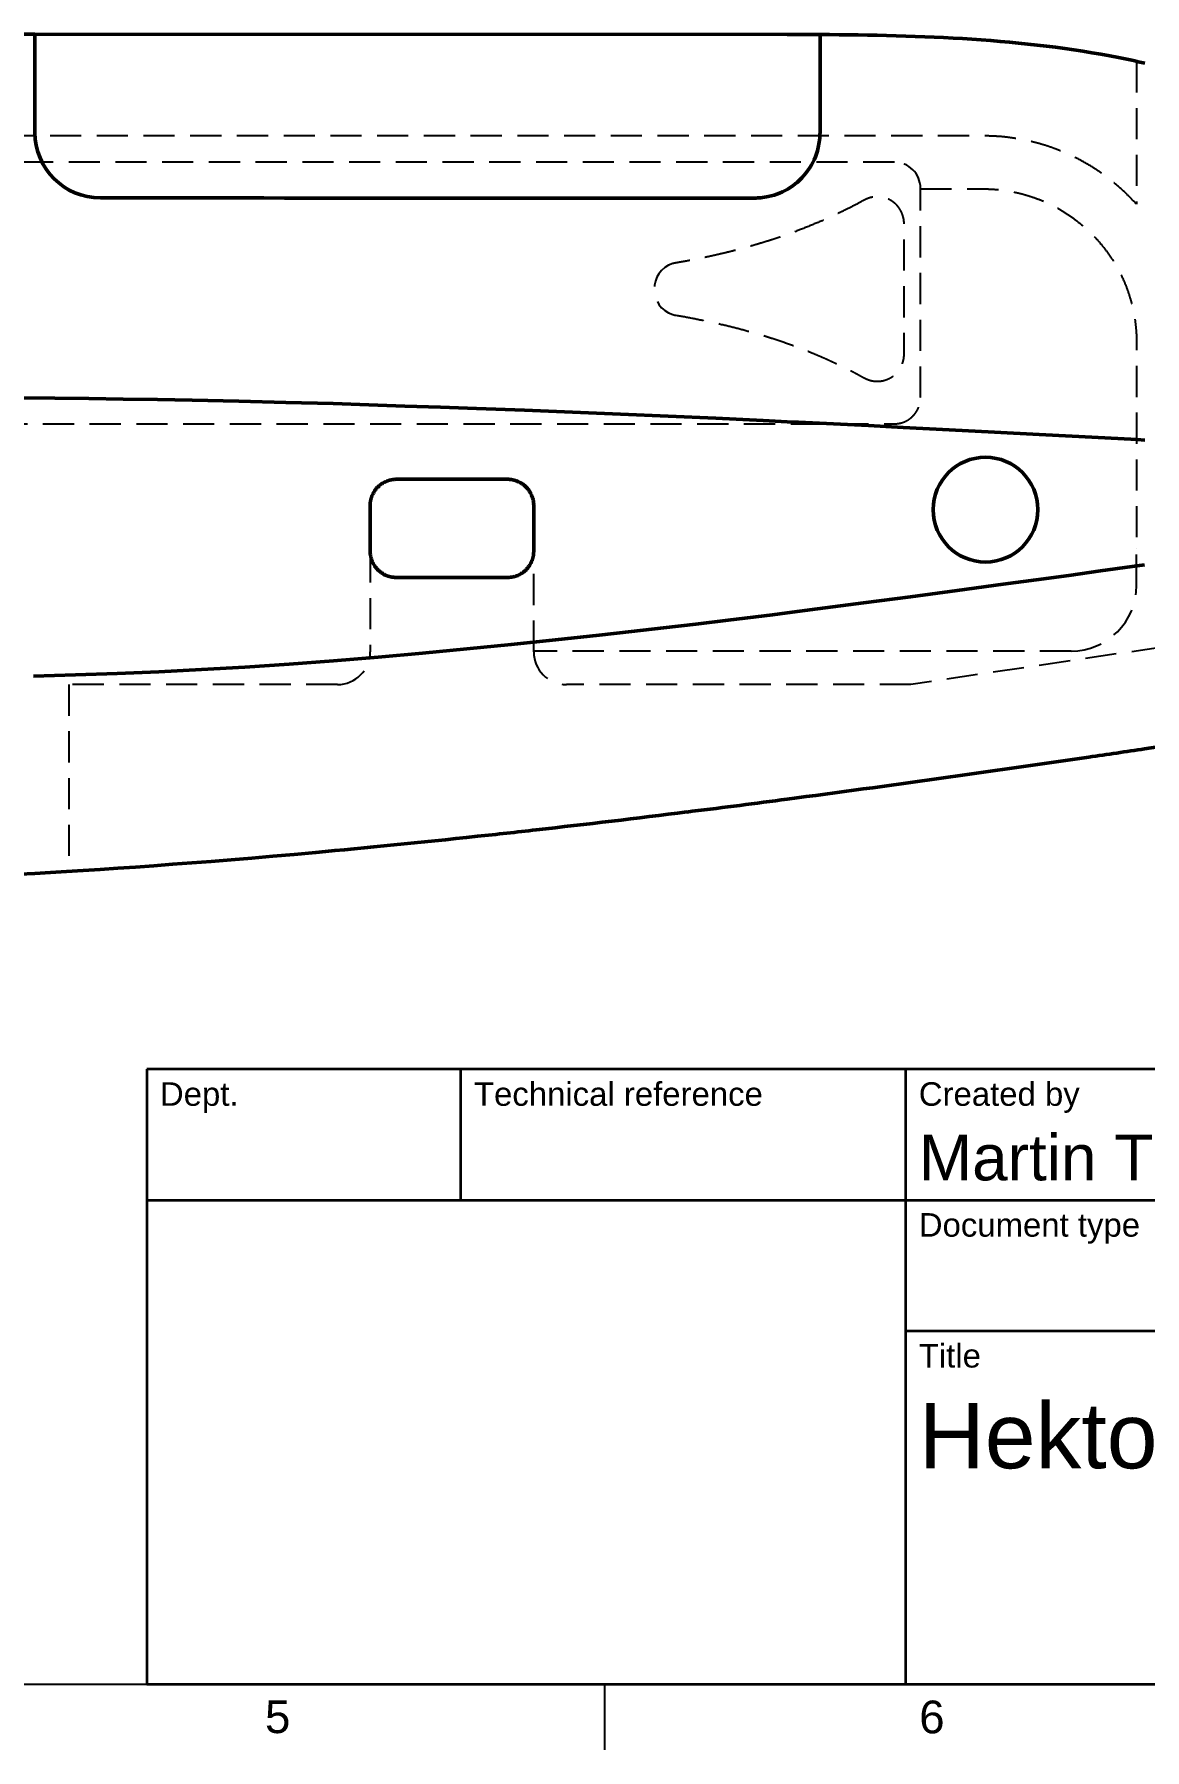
# Model space of a CAD drawing. Header units: millimetres. Extents: x 0 to 420, y 0 to 297.
# Drawn here: x 221.4 to 306.3, y 5 to 136.1 of the extents above; entities that cross this region are included whole.
import ezdxf
from ezdxf.enums import TextEntityAlignment as Align

# ---------------------------------------------------------------- set-up
doc = ezdxf.new("R2010")
doc.units = ezdxf.units.MM
doc.header["$LTSCALE"] = 0.75
doc.linetypes.add('HIDDEN2', pattern=[4.7625, 3.175, -1.5875])
for name, color, linetype, lineweight in [('Border', 7, 'Continuous', 25), ('Sichtbar', 7, 'Continuous', 50), ('TitleBlock', 7, 'Continuous', 35), ('Verdeckt', 7, 'HIDDEN2', 25)]:
    doc.layers.add(name, color=color, linetype=linetype, lineweight=lineweight)
doc.styles.add('FusionTitle', font='arial.ttf')

# ---------------------------------------------------------------- blocks, each defined once
blk = doc.blocks.new('ISO_A3_SHEET')
at = {"layer": 'Border'}
for p, q in [((20, 10), (410, 10)), ((265, 5), (265, 10))]:
    blk.add_line(p, q, dxfattribs=at)
at = {"layer": 'Border', "style": 'FusionTitle'}
for s, p in [('5', (240, 7.5)), ('6', (290, 7.5))]:
    blk.add_text(s, height=2.5, dxfattribs=at).set_placement(p, align=Align.MIDDLE)
blk = doc.blocks.new('ISO_TITLEBLOCK')
at = {"layer": 'TitleBlock'}
for p, q in [((0, 47), (-180, 47)), ((-180, 47), (-180, 0)), ((-156, 37), (-156, 47)), ((-122, 0), (-122, 47)), ((-180, 37), (0, 37)), ((-122, 27), (0, 27)), ((-180, 0), (0, 0))]:
    blk.add_line(p, q, dxfattribs=at)
at = {"layer": 'TitleBlock', "style": 'FusionTitle'}
for s, p in [('Dept.', (-179, 46)), ('Technical reference', (-155, 46)), ('Created by', (-121, 46)), ('Document type', (-121, 36)), ('Title', (-121, 26))]:
    blk.add_text(s, height=1.8, dxfattribs=at).set_placement(p, align=Align.TOP_LEFT)
for tag, height, p in [('DEPT', 3.5, (-179, 42)), ('TECHNICAL_REFERENCE', 3.5, (-155, 42)), ('CREATED_BY', 3.5, (-121, 42)), ('APPROVED_BY', 3.5, (-60, 42)), ('DOCUMENT_TYPE', 3.5, (-121, 32)), ('DOCUMENT_STATUS', 3.5, (-60, 32)), ('TITLE_1', 5, (-121, 21.5)), ('TITLE_2', 5, (-121, 14)), ('TITLE_3', 5, (-121, 6.5)), ('DATE_OF_ISSUE', 3.5, (-50, 5))]:
    blk.add_attdef(tag, text='', height=height, dxfattribs=at).set_placement(p, align=Align.TOP_LEFT)
for tag, p in [('CREATED_DATE', (-62, 42)), ('APPROVED_DATE', (-0.99, 42))]:
    blk.add_attdef(tag, text='', height=3.5, dxfattribs=at).set_placement(p, align=Align.TOP_RIGHT)
for tag, height, p in [('DRAWING_NUMBER', 5, (-30.5, 19.75)), ('REV', 3.5, (-56, 4.85)), ('SHEET', 3.5, (-7.5, 4.85))]:
    blk.add_attdef(tag, text='', height=height, dxfattribs=at).set_placement(p, align=Align.TOP_CENTER)

msp = doc.modelspace()

# ---------------------------------------------------------------- linework, layer by layer
at = {"layer": 'Sichtbar', "extrusion": (-1, 2e-16, 0)}
for p, q in [((221.45, 136.07, 17.75), (181.63, 136.07, 17.75)), ((221.45, 136.07, 10.25), (278.95, 136.06, 10.25)), ((221.45, 128.57, 17.75), (221.45, 136.07, 17.75)), ((219.58, 108.3, 17.75), (222.98, 108.27, 17.75)), ((222.98, 108.27, 17.75), (225.57, 108.24, 17.75)), ((225.57, 108.24, 17.75), (228.18, 108.2, 17.75)), ((228.18, 108.2, 17.75), (230.82, 108.16, 17.75)), ((230.82, 108.16, 17.75), (233.47, 108.11, 17.75)), ((233.47, 108.11, 17.75), (237.04, 108.03, 17.75)), ((237.04, 108.03, 17.75), (240.63, 107.95, 17.75)), ((240.63, 107.95, 17.75), (244.25, 107.85, 17.75)), ((244.25, 107.85, 17.75), (246.97, 107.76, 17.75)), ((246.97, 107.76, 17.75), (249.71, 107.67, 17.75)), ((249.71, 107.67, 17.75), (252.45, 107.58, 17.75)), ((252.45, 107.58, 17.75), (255.19, 107.48, 17.75)), ((255.19, 107.48, 17.75), (258.86, 107.35, 17.75)), ((258.86, 107.35, 17.75), (262.53, 107.2, 17.75)), ((262.53, 107.2, 17.75), (266.19, 107.05, 17.75)), ((266.19, 107.05, 17.75), (269.84, 106.89, 17.75)), ((269.84, 106.89, 17.75), (273.48, 106.73, 17.75)), ((273.48, 106.73, 17.75), (277.1, 106.56, 17.75)), ((277.1, 106.56, 17.75), (278.95, 106.47, 17.75)), ((278.95, 106.47, 17.75), (279.8, 106.43, 17.75)), ((279.8, 106.43, 17.75), (282.49, 106.3, 17.75)), ((282.49, 106.3, 17.75), (285.16, 106.17, 17.75)), ((285.16, 106.17, 17.75), (287.81, 106.03, 17.75)), ((287.81, 106.03, 17.75), (291.32, 105.86, 17.75)), ((291.32, 105.86, 17.75), (294.78, 105.68, 17.75)), ((294.78, 105.68, 17.75), (298.2, 105.5, 17.75)), ((298.2, 105.5, 17.75), (300.73, 105.37, 17.75)), ((300.73, 105.37, 17.75), (303.23, 105.23, 17.75)), ((303.23, 105.23, 17.75), (305.7, 105.1, 17.75)), ((305.7, 105.1, 17.75), (306.27, 105.07, 17.75)), ((257.57, 102.07, 12.75), (249.07, 102.07, 12.75)), ((247.07, 100.07, 12.75), (247.07, 96.57, 12.75)), ((259.57, 96.57, 12.75), (259.57, 100.07, 12.75)), ((249.07, 94.57, 12.75), (257.57, 94.57, 12.75)), ((297.98, 94.39, 17.75), (295.44, 94.05, 17.75)), ((300.46, 94.73, 17.75), (297.98, 94.39, 17.75)), ((302.89, 95.07, 17.75), (300.46, 94.73, 17.75)), ((305.31, 95.4, 17.75), (302.89, 95.07, 17.75)), ((306.26, 95.53, 17.75), (305.31, 95.4, 17.75)), ((288.36, 93.09, 17.75), (284.78, 92.62, 17.75)), ((291.94, 93.57, 17.75), (288.36, 93.09, 17.75)), ((295.44, 94.05, 17.75), (291.94, 93.57, 17.75)), ((278.94, 91.87, 17.75), (277.81, 91.72, 17.75)), ((281.25, 92.16, 17.75), (278.94, 91.87, 17.75)), ((284.78, 92.62, 17.75), (281.25, 92.16, 17.75)), ((269.49, 90.71, 17.75), (267.03, 90.43, 17.75)), ((271.95, 91, 17.75), (269.49, 90.71, 17.75)), ((274.43, 91.31, 17.75), (271.95, 91, 17.75)), ((277.81, 91.72, 17.75), (274.43, 91.31, 17.75)), ((257.85, 89.45, 17.75), (254.46, 89.11, 17.75)), ((261.23, 89.8, 17.75), (257.85, 89.45, 17.75)), ((264.56, 90.16, 17.75), (261.23, 89.8, 17.75)), ((267.03, 90.43, 17.75), (264.56, 90.16, 17.75)), ((240.87, 87.95, 17.75), (237.49, 87.72, 17.75)), ((244.27, 88.21, 17.75), (240.87, 87.95, 17.75)), ((247.67, 88.49, 17.75), (244.27, 88.21, 17.75)), ((251.07, 88.79, 17.75), (247.67, 88.49, 17.75)), ((254.46, 89.11, 17.75), (251.07, 88.79, 17.75)), ((224.54, 87.12, 17.75), (221.35, 87.04, 17.75)), ((227.73, 87.22, 17.75), (224.54, 87.12, 17.75)), ((230.92, 87.36, 17.75), (227.73, 87.22, 17.75)), ((234.17, 87.53, 17.75), (230.92, 87.36, 17.75)), ((237.49, 87.72, 17.75), (234.17, 87.53, 17.75)), ((271.69, 76.7, 17.75), (271.27, 76.64, 17.75))]:
    msp.add_line(p, q, dxfattribs=at)
at = {"layer": 'Sichtbar', "extrusion": (2e-16, -5.931e-13, -1)}
msp.add_circle((-294.1, 99.75, -12.75), 4, dxfattribs=at)
at = {"layer": 'Sichtbar'}
msp.add_arc((226.45, 128.57, 17.75), 5, 179.9935, 269.9935, dxfattribs=at)
for points, knots in [([(278.95, 136.06, 10.25), (278.95, 136.06, 10.25), (278.95, 136.06, 10.25), (278.95, 136.06, 10.25), (278.95, 136.06, 10.25), (278.95, 136.06, 10.25), (278.95, 136.06, 10.25), (278.95, 136.06, 10.25), (278.95, 136.06, 10.25), (278.96, 136.06, 10.25), (278.96, 136.06, 10.25), (278.96, 136.06, 10.25), (278.97, 136.06, 10.25), (278.97, 136.06, 10.25), (278.98, 136.06, 10.25), (279.01, 136.06, 10.25), (279.02, 136.06, 10.25), (279.06, 136.06, 10.25), (279.09, 136.06, 10.25), (279.18, 136.06, 10.25), (279.24, 136.06, 10.25), (279.41, 136.06, 10.25), (279.52, 136.06, 10.25), (279.87, 136.06, 10.25), (280.1, 136.06, 10.25), (280.7, 136.06, 10.25), (281.07, 136.06, 10.25), (281.45, 136.05, 10.25)], [-0.553142, -0.553142, -0.553142, -0.553142, -0.5528452, -0.5528452, -0.5526745, -0.5526745, -0.5523461, -0.5523461, -0.5517416, -0.5517416, -0.550626, -0.550626, -0.5489925, -0.5489925, -0.5415347, -0.5415347, -0.5328743, -0.5328743, -0.5156916, -0.5156916, -0.4813119, -0.4813119, -0.4125528, -0.4125528, -0.2750344, -0.2750344, -0.0500765, -0.0500765, -0.0500765, -0.0500765]), ([(306.27, 133.86, 17.75), (305.6, 134.02, 17.75), (304.94, 134.16, 17.75), (297.05, 135.73, 17.75), (289.2, 136.01, 17.75), (281.45, 136.05, 17.75)], [-61.08763, -61.08763, -61.08763, -61.08763, -60.658971, -60.658971, -56.027001, -56.027001, -56.027001, -56.027001]), ([(276.45, 123.56, 17.75), (276.49, 123.56, 17.75), (276.53, 123.56, 17.75), (276.69, 123.57, 17.75), (276.8, 123.57, 17.75), (277.11, 123.6, 17.75), (277.3, 123.63, 17.75), (278.09, 123.8, 17.75), (278.66, 124.03, 17.75), (279.69, 124.7, 17.75), (280.14, 125.14, 17.75), (280.89, 126.17, 17.75), (281.17, 126.78, 17.75), (281.4, 127.79, 17.75), (281.45, 128.18, 17.75), (281.45, 128.56, 17.75)], [-3.682347, -3.682347, -3.682347, -3.682347, -3.657148, -3.657148, -3.589286, -3.589286, -3.472989, -3.472989, -3.105408, -3.105408, -2.733342, -2.733342, -2.338969, -2.338969, -2.107391, -2.107391, -2.107391, -2.107391]), ([(249.07, 102.07, 12.75), (249.02, 102.07, 12.75), (248.93, 102.07, 12.75), (248.8, 102.05, 12.75), (248.66, 102.03, 12.75), (248.49, 101.99, 12.75), (248.29, 101.92, 12.75), (248.06, 101.8, 12.75), (247.84, 101.66, 12.75), (247.68, 101.51, 12.75), (247.56, 101.39, 12.75), (247.48, 101.29, 12.75), (247.41, 101.19, 12.75), (247.34, 101.08, 12.75), (247.28, 100.96, 12.75), (247.23, 100.87, 12.75), (247.2, 100.79, 12.75), (247.18, 100.73, 12.75), (247.16, 100.66, 12.75), (247.14, 100.6, 12.75), (247.12, 100.54, 12.75), (247.11, 100.47, 12.75), (247.1, 100.42, 12.75), (247.09, 100.37, 12.75), (247.08, 100.34, 12.75), (247.08, 100.31, 12.75), (247.08, 100.27, 12.75), (247.07, 100.25, 12.75), (247.07, 100.22, 12.75), (247.07, 100.21, 12.75), (247.07, 100.19, 12.75), (247.07, 100.17, 12.75), (247.07, 100.16, 12.75), (247.07, 100.14, 12.75), (247.07, 100.13, 12.75), (247.07, 100.12, 12.75), (247.07, 100.11, 12.75), (247.07, 100.11, 12.75), (247.07, 100.1, 12.75), (247.07, 100.1, 12.75), (247.07, 100.09, 12.75), (247.07, 100.09, 12.75), (247.07, 100.08, 12.75), (247.07, 100.08, 12.75), (247.07, 100.08, 12.75), (247.07, 100.08, 12.75), (247.07, 100.07, 12.75), (247.07, 100.07, 12.75), (247.07, 100.07, 12.75), (247.07, 100.07, 12.75), (247.07, 100.07, 12.75), (247.07, 100.07, 12.75), (247.07, 100.07, 12.75), (247.07, 100.07, 12.75), (247.07, 100.07, 12.75), (247.07, 100.07, 12.75), (247.07, 100.07, 12.75), (247.07, 100.07, 12.75), (247.07, 100.07, 12.75)], [-0.62795, -0.62795, -0.62795, -0.62795, -0.6006172, -0.5736443, -0.5469741, -0.5205557, -0.4683291, -0.4166404, -0.3652682, -0.3140413, -0.2884237, -0.2627886, -0.2371174, -0.2113901, -0.1855843, -0.1596743, -0.1466695, -0.1336272, -0.120543, -0.1074122, -0.0942298, -0.0809902, -0.0676877, -0.0610108, -0.0543158, -0.0476019, -0.0408682, -0.0341139, -0.0307287, -0.027338, -0.0239417, -0.0205396, -0.0171317, -0.0137178, -0.0120086, -0.0102978, -0.0085855, -0.0068716, -0.0060141, -0.0051561, -0.0042978, -0.003439, -0.0025799, -0.0021502, -0.0017203, -0.0012904, -0.0010754, -0.0008604, -0.0006453, -0.0004302, -0.0003227, -0.0002151, -0.0001613, -0.0001076, -0.0000538, -0.0000269, -0.0000134, 0, 0, 0, 0]), ([(259.57, 100.07, 12.75), (259.57, 100.12, 12.75), (259.56, 100.21, 12.75), (259.55, 100.34, 12.75), (259.53, 100.47, 12.75), (259.49, 100.64, 12.75), (259.41, 100.85, 12.75), (259.3, 101.08, 12.75), (259.15, 101.29, 12.75), (259.01, 101.45, 12.75), (258.89, 101.57, 12.75), (258.79, 101.65, 12.75), (258.68, 101.73, 12.75), (258.58, 101.8, 12.75), (258.46, 101.86, 12.75), (258.36, 101.9, 12.75), (258.28, 101.94, 12.75), (258.22, 101.96, 12.75), (258.16, 101.98, 12.75), (258.1, 102, 12.75), (258.03, 102.01, 12.75), (257.97, 102.03, 12.75), (257.91, 102.04, 12.75), (257.87, 102.05, 12.75), (257.84, 102.05, 12.75), (257.8, 102.06, 12.75), (257.77, 102.06, 12.75), (257.74, 102.06, 12.75), (257.72, 102.06, 12.75), (257.7, 102.06, 12.75), (257.69, 102.07, 12.75), (257.67, 102.07, 12.75), (257.65, 102.07, 12.75), (257.64, 102.07, 12.75), (257.63, 102.07, 12.75), (257.62, 102.07, 12.75), (257.61, 102.07, 12.75), (257.6, 102.07, 12.75), (257.6, 102.07, 12.75), (257.59, 102.07, 12.75), (257.59, 102.07, 12.75), (257.58, 102.07, 12.75), (257.58, 102.07, 12.75), (257.58, 102.07, 12.75), (257.58, 102.07, 12.75), (257.57, 102.07, 12.75), (257.57, 102.07, 12.75), (257.57, 102.07, 12.75), (257.57, 102.07, 12.75), (257.57, 102.07, 12.75), (257.57, 102.07, 12.75), (257.57, 102.07, 12.75), (257.57, 102.07, 12.75), (257.57, 102.07, 12.75), (257.57, 102.07, 12.75), (257.57, 102.07, 12.75), (257.57, 102.07, 12.75), (257.57, 102.07, 12.75), (257.57, 102.07, 12.75)], [-0.62795, -0.62795, -0.62795, -0.62795, -0.6006172, -0.5736443, -0.5469741, -0.5205557, -0.468329, -0.4166404, -0.3652682, -0.3140412, -0.2884237, -0.2627885, -0.2371174, -0.2113901, -0.1855843, -0.1596743, -0.1466695, -0.1336272, -0.120543, -0.1074122, -0.0942297, -0.0809902, -0.0676877, -0.0610108, -0.0543158, -0.0476019, -0.0408682, -0.0341139, -0.0307287, -0.027338, -0.0239417, -0.0205396, -0.0171317, -0.0137178, -0.0120086, -0.0102978, -0.0085855, -0.0068716, -0.0060141, -0.0051561, -0.0042978, -0.003439, -0.0025799, -0.0021502, -0.0017203, -0.0012904, -0.0010754, -0.0008604, -0.0006453, -0.0004302, -0.0003227, -0.0002151, -0.0001613, -0.0001076, -0.0000538, -0.0000269, -0.0000134, 0, 0, 0, 0]), ([(247.07, 96.57, 12.75), (247.07, 96.52, 12.75), (247.07, 96.43, 12.75), (247.08, 96.3, 12.75), (247.11, 96.17, 12.75), (247.15, 96, 12.75), (247.22, 95.79, 12.75), (247.34, 95.56, 12.75), (247.48, 95.35, 12.75), (247.62, 95.18, 12.75), (247.75, 95.07, 12.75), (247.85, 94.99, 12.75), (247.95, 94.91, 12.75), (248.06, 94.84, 12.75), (248.17, 94.78, 12.75), (248.27, 94.73, 12.75), (248.35, 94.7, 12.75), (248.41, 94.68, 12.75), (248.47, 94.66, 12.75), (248.54, 94.64, 12.75), (248.6, 94.62, 12.75), (248.66, 94.61, 12.75), (248.72, 94.6, 12.75), (248.76, 94.59, 12.75), (248.8, 94.59, 12.75), (248.83, 94.58, 12.75), (248.86, 94.58, 12.75), (248.89, 94.58, 12.75), (248.91, 94.58, 12.75), (248.93, 94.57, 12.75), (248.95, 94.57, 12.75), (248.96, 94.57, 12.75), (248.98, 94.57, 12.75), (249, 94.57, 12.75), (249.01, 94.57, 12.75), (249.02, 94.57, 12.75), (249.02, 94.57, 12.75), (249.03, 94.57, 12.75), (249.04, 94.57, 12.75), (249.04, 94.57, 12.75), (249.05, 94.57, 12.75), (249.05, 94.57, 12.75), (249.05, 94.57, 12.75), (249.06, 94.57, 12.75), (249.06, 94.57, 12.75), (249.06, 94.57, 12.75), (249.06, 94.57, 12.75), (249.06, 94.57, 12.75), (249.06, 94.57, 12.75), (249.06, 94.57, 12.75), (249.07, 94.57, 12.75), (249.07, 94.57, 12.75), (249.07, 94.57, 12.75), (249.07, 94.57, 12.75), (249.07, 94.57, 12.75), (249.07, 94.57, 12.75), (249.07, 94.57, 12.75), (249.07, 94.57, 12.75), (249.07, 94.57, 12.75)], [-0.62795, -0.62795, -0.62795, -0.62795, -0.6006172, -0.5736443, -0.5469741, -0.5205557, -0.468329, -0.4166404, -0.3652682, -0.3140412, -0.2884237, -0.2627885, -0.2371174, -0.2113901, -0.1855843, -0.1596743, -0.1466695, -0.1336272, -0.120543, -0.1074122, -0.0942297, -0.0809902, -0.0676877, -0.0610108, -0.0543158, -0.0476019, -0.0408682, -0.0341139, -0.0307287, -0.027338, -0.0239417, -0.0205396, -0.0171317, -0.0137178, -0.0120086, -0.0102978, -0.0085855, -0.0068716, -0.0060141, -0.0051561, -0.0042978, -0.003439, -0.0025799, -0.0021502, -0.0017203, -0.0012904, -0.0010754, -0.0008604, -0.0006453, -0.0004302, -0.0003227, -0.0002151, -0.0001613, -0.0001076, -0.0000538, -0.0000269, -0.0000134, 0, 0, 0, 0]), ([(257.57, 94.57, 12.75), (257.61, 94.57, 12.75), (257.7, 94.57, 12.75), (257.84, 94.59, 12.75), (257.97, 94.61, 12.75), (258.14, 94.65, 12.75), (258.35, 94.72, 12.75), (258.58, 94.84, 12.75), (258.79, 94.98, 12.75), (258.95, 95.12, 12.75), (259.07, 95.25, 12.75), (259.15, 95.35, 12.75), (259.23, 95.45, 12.75), (259.29, 95.56, 12.75), (259.36, 95.67, 12.75), (259.4, 95.77, 12.75), (259.43, 95.85, 12.75), (259.46, 95.91, 12.75), (259.48, 95.98, 12.75), (259.5, 96.04, 12.75), (259.51, 96.1, 12.75), (259.53, 96.17, 12.75), (259.54, 96.22, 12.75), (259.54, 96.27, 12.75), (259.55, 96.3, 12.75), (259.55, 96.33, 12.75), (259.56, 96.37, 12.75), (259.56, 96.39, 12.75), (259.56, 96.42, 12.75), (259.56, 96.43, 12.75), (259.56, 96.45, 12.75), (259.56, 96.47, 12.75), (259.56, 96.48, 12.75), (259.57, 96.5, 12.75), (259.57, 96.51, 12.75), (259.57, 96.52, 12.75), (259.57, 96.53, 12.75), (259.57, 96.53, 12.75), (259.57, 96.54, 12.75), (259.57, 96.54, 12.75), (259.57, 96.55, 12.75), (259.57, 96.55, 12.75), (259.57, 96.56, 12.75), (259.57, 96.56, 12.75), (259.57, 96.56, 12.75), (259.57, 96.56, 12.75), (259.57, 96.56, 12.75), (259.57, 96.57, 12.75), (259.57, 96.57, 12.75), (259.57, 96.57, 12.75), (259.57, 96.57, 12.75), (259.57, 96.57, 12.75), (259.57, 96.57, 12.75), (259.57, 96.57, 12.75), (259.57, 96.57, 12.75), (259.57, 96.57, 12.75), (259.57, 96.57, 12.75), (259.57, 96.57, 12.75), (259.57, 96.57, 12.75)], [-0.62795, -0.62795, -0.62795, -0.62795, -0.6006172, -0.5736443, -0.5469741, -0.5205557, -0.468329, -0.4166404, -0.3652682, -0.3140412, -0.2884237, -0.2627885, -0.2371174, -0.2113901, -0.1855843, -0.1596743, -0.1466695, -0.1336272, -0.120543, -0.1074122, -0.0942297, -0.0809902, -0.0676877, -0.0610108, -0.0543158, -0.0476019, -0.0408682, -0.0341139, -0.0307287, -0.027338, -0.0239417, -0.0205396, -0.0171317, -0.0137178, -0.0120086, -0.0102978, -0.0085855, -0.0068716, -0.0060141, -0.0051561, -0.0042978, -0.003439, -0.0025799, -0.0021502, -0.0017203, -0.0012904, -0.0010754, -0.0008604, -0.0006453, -0.0004302, -0.0003227, -0.0002151, -0.0001613, -0.0001076, -0.0000538, -0.0000269, -0.0000134, 0, 0, 0, 0])]:
    msp.add_open_spline(points, degree=3, knots=knots, dxfattribs=at)
for points in [[(281.45, 136.05, 17.75), (281.45, 133.56, 17.75), (281.45, 131.06, 17.75), (281.45, 128.56, 17.75)], [(276.45, 123.56, 17.75), (259.78, 123.56, 17.75), (243.11, 123.56, 17.75), (226.45, 123.57, 17.75)], [(314.39, 82.67, 17.58), (311.7, 82.27, 17.69), (308.95, 81.86, 17.75), (306.26, 81.47, 17.75)], [(306.26, 81.47, 17.75), (304.84, 81.26, 17.75), (303.42, 81.05, 17.75), (301.99, 80.84, 17.75)], [(255.26, 74.79, 17.75), (256.76, 74.95, 17.75), (258.26, 75.11, 17.75), (259.76, 75.28, 17.75)], [(205.49, 71.33, 17.75), (212.92, 71.51, 17.75), (224.95, 71.92, 17.75), (242.92, 73.56, 17.75)]]:
    msp.add_open_spline(points, degree=3, dxfattribs=at)
at = {"layer": 'Sichtbar', "extrusion": (1.3036e-12, -9.9262e-12, -1)}
msp.add_open_spline([(301.99, 80.84, 17.75), (294.4, 79.74, 17.75), (286.71, 78.65, 17.75), (278.94, 77.63, 17.75)], degree=3, dxfattribs=at)
at = {"layer": 'Sichtbar', "extrusion": (4.7801e-12, -3.82646e-11, -1)}
msp.add_open_spline([(278.94, 77.63, 17.75), (276.53, 77.31, 17.75), (274.11, 77, 17.75), (271.69, 76.7, 17.75)], degree=3, dxfattribs=at)
at = {"layer": 'Sichtbar', "extrusion": (-3.0836e-12, 2.53155e-11, -1)}
msp.add_open_spline([(271.27, 76.65, 17.75), (267.45, 76.17, 17.75), (263.61, 75.72, 17.75), (259.76, 75.28, 17.75)], degree=3, dxfattribs=at)
at = {"layer": 'Sichtbar', "extrusion": (-9.932e-13, 9.2679e-12, -1)}
msp.add_open_spline([(242.92, 73.56, 17.75), (246.76, 73.91, 17.75), (250.87, 74.32, 17.75), (255.26, 74.79, 17.75)], degree=3, dxfattribs=at)
at = {"layer": 'Verdeckt', "extrusion": (-1, 2e-16, 0)}
for p, q in [((305.64, 134.01, -15.25), (305.64, 123.09, -15.25)), ((289.13, 108.31, 4.25), (289.13, 124.31, 4.25)), ((247.07, 96.57, -5.25), (247.07, 88.89, -5.25)), ((259.57, 88.89, -5.25), (259.57, 96.57, -5.25)), ((305.64, 93.95, -15.25), (305.64, 96.75, -15.25)), ((321.76, 91.35, -5.25), (288.4, 86.39, -5.25)), ((300.64, 88.95, -15.25), (259.57, 88.95, -15.25)), ((224.03, 86.39, -5.25), (224.03, 72.12, -5.25)), ((244.57, 86.39, -5.25), (224.03, 86.39, -5.25)), ((288.4, 86.39, -5.25), (262.07, 86.39, -5.25))]:
    msp.add_line(p, q, dxfattribs=at)
at = {"layer": 'Verdeckt'}
for centre, radius, start, end in [((300.64, 93.95, -15.25), 5, 270, 0), ((244.57, 88.89, -5.25), 2.5, 270, 0), ((262.07, 88.89, -5.25), 2.5, 180, 270)]:
    msp.add_arc(centre, radius, start, end, dxfattribs=at)
for points, knots in [([(305.64, 123.09, -15.25), (305.4, 123.35, -15.25), (304.9, 123.87, -15.25), (304.1, 124.6, -15.25), (303.25, 125.26, -15.25), (302.36, 125.88, -15.25), (301.42, 126.43, -15.25), (300.44, 126.91, -15.25), (299.6, 127.26, -15.25), (298.91, 127.51, -15.25), (298.38, 127.67, -15.25), (297.85, 127.82, -15.25), (297.3, 127.95, -15.25), (296.75, 128.06, -15.25), (296.29, 128.13, -15.25), (295.92, 128.18, -15.25), (295.64, 128.22, -15.25), (295.35, 128.25, -15.25), (295.07, 128.27, -15.25), (294.83, 128.28, -15.25), (294.64, 128.29, -15.25), (294.49, 128.3, -15.25), (294.35, 128.3, -15.25), (294.21, 128.31, -15.25), (294.08, 128.31, -15.25), (293.99, 128.31, -15.25), (293.94, 128.31, -15.25), (293.89, 128.31, -15.25), (293.85, 128.31, -15.25), (293.78, 128.31, -15.25), (293.64, 128.31, -15.25), (293.39, 128.31, -15.25), (293.02, 128.31, -15.25), (292.54, 128.31, -15.25), (291.97, 128.31, -15.25), (291.29, 128.31, -15.25), (290.53, 128.31, -15.25), (289.67, 128.31, -15.25), (288.34, 128.31, -15.25), (286.47, 128.31, -15.25), (283.98, 128.31, -15.25), (281.17, 128.31, -15.25), (278.07, 128.31, -15.25), (274.69, 128.31, -15.25), (271.05, 128.31, -15.25), (267.17, 128.31, -15.25), (263.07, 128.31, -15.25), (257.21, 128.31, -15.25), (249.46, 128.31, -15.25), (239.76, 128.31, -15.25), (229.61, 128.31, -15.25), (219.16, 128.31, -15.25), (208.57, 128.31, -15.25), (197.98, 128.31, -15.25), (187.53, 128.31, -15.25), (177.38, 128.31, -15.25), (164.87, 128.31, -15.25), (151.08, 128.31, -15.25), (137.45, 128.31, -15.25), (128.56, 128.31, -15.25), (124.34, 128.31, -15.25), (123.22, 128.31, -15.25)], [-36.782343, -36.782343, -36.782343, -36.782343, -36.566651, -36.350919, -36.134959, -35.918575, -35.70155, -35.48364, -35.264565, -35.154476, -35.04397, -34.933001, -34.821517, -34.709462, -34.596779, -34.54018, -34.4834, -34.42643, -34.369263, -34.311889, -34.283121, -34.254298, -34.225418, -34.196481, -34.167486, -34.152965, -34.13843, -34.135661, -34.127394, -34.113687, -34.094596, -34.040499, -33.965565, -33.870257, -33.755039, -33.620374, -33.466725, -33.294554, -33.104325, -32.671544, -32.172086, -31.609657, -30.987959, -30.310697, -29.581576, -28.804299, -27.982571, -27.120096, -25.287724, -23.336815, -21.297003, -19.197924, -17.069211, -14.940498, -12.841419, -10.801608, -8.850699, -5.334125, -2.528769, -0.671703, 0, 0, 0, 0]), ([(287.13, 126.31, 4.25), (235.85, 126.31, 4.25), (173.82, 126.31, 4.25), (122.55, 126.31, 4.25), (121.45, 126.31, 4.25), (120.55, 125.41, 4.25), (120.55, 124.31, 4.25), (120.55, 118.41, 4.25), (120.55, 116.89, 4.25), (120.55, 110.98, 4.25)], [-0.1578947, -0.1578947, -0.1578947, -0.1578947, -0.1052632, -0.1052632, -0.1052632, -0.0526316, -0.0526316, -0.0526316, 0, 0, 0, 0]), ([(284.93, 123.46, 15.25), (284.64, 123.3, 15.25), (284.06, 122.98, 15.25), (283.27, 122.59, 15.25), (282.38, 122.17, 15.25), (281.39, 121.73, 15.25), (280.2, 121.24, 15.25), (278.99, 120.79, 15.25), (277.98, 120.44, 15.25), (277.17, 120.18, 15.25), (276.55, 120, 15.25), (275.93, 119.82, 15.25), (275.31, 119.65, 15.25), (274.69, 119.49, 15.25), (274.17, 119.36, 15.25), (273.75, 119.27, 15.25), (273.43, 119.19, 15.25), (273.11, 119.12, 15.25), (272.79, 119.05, 15.25), (272.47, 118.99, 15.25), (272.15, 118.92, 15.25), (271.88, 118.87, 15.25), (271.67, 118.83, 15.25), (271.51, 118.8, 15.25), (271.34, 118.76, 15.25), (271.18, 118.73, 15.25), (271.05, 118.71, 15.25), (270.94, 118.69, 15.25), (270.86, 118.68, 15.25), (270.77, 118.66, 15.25), (270.69, 118.65, 15.25), (270.61, 118.63, 15.25), (270.54, 118.62, 15.25), (270.49, 118.61, 15.25), (270.45, 118.6, 15.25), (270.41, 118.6, 15.25), (270.37, 118.59, 15.25), (270.34, 118.59, 15.25), (270.32, 118.58, 15.25), (270.3, 118.58, 15.25), (270.28, 118.58, 15.25), (270.27, 118.57, 15.25), (270.25, 118.57, 15.25), (270.24, 118.57, 15.25), (270.23, 118.57, 15.25), (270.23, 118.57, 15.25), (270.22, 118.56, 15.25), (270.22, 118.56, 15.25), (270.21, 118.56, 15.25), (270.21, 118.56, 15.25), (270.21, 118.56, 15.25), (270.2, 118.56, 15.25), (270.2, 118.56, 15.25), (270.2, 118.56, 15.25), (270.2, 118.56, 15.25), (270.2, 118.56, 15.25)], [-3.119898, -3.119898, -3.119898, -3.119898, -2.92015, -2.72234, -2.591393, -2.331345, -2.073173, -1.816208, -1.559804, -1.431612, -1.303328, -1.174879, -1.046191, -0.917195, -0.787821, -0.722971, -0.658001, -0.592904, -0.527672, -0.462296, -0.396768, -0.331082, -0.298176, -0.265228, -0.232237, -0.199201, -0.16612, -0.149562, -0.132992, -0.11641, -0.099817, -0.083212, -0.066594, -0.058281, -0.049964, -0.041645, -0.033322, -0.029159, -0.024996, -0.020832, -0.016667, -0.012502, -0.010418, -0.008335, -0.006252, -0.00521, -0.004168, -0.003126, -0.002084, -0.001563, -0.001042, -0.000521, -0.00026, -0.00013, 0, 0, 0, 0]), ([(284.78, 109.84, 15.25), (284.85, 109.81, 15.25), (284.95, 109.76, 15.25), (285.09, 109.7, 15.25), (285.2, 109.66, 15.25), (285.3, 109.63, 15.25), (285.41, 109.6, 15.25), (285.52, 109.58, 15.25), (285.64, 109.57, 15.25), (285.73, 109.56, 15.25), (285.81, 109.56, 15.25), (285.88, 109.56, 15.25), (285.99, 109.56, 15.25), (286.13, 109.58, 15.25), (286.3, 109.61, 15.25), (286.46, 109.66, 15.25), (286.62, 109.72, 15.25), (286.77, 109.79, 15.25), (286.91, 109.87, 15.25), (287.05, 109.96, 15.25), (287.18, 110.07, 15.25), (287.3, 110.18, 15.25), (287.41, 110.3, 15.25), (287.51, 110.43, 15.25), (287.59, 110.57, 15.25), (287.67, 110.72, 15.25), (287.74, 110.87, 15.25), (287.78, 111, 15.25), (287.81, 111.11, 15.25), (287.83, 111.19, 15.25), (287.85, 111.28, 15.25), (287.86, 111.35, 15.25), (287.86, 111.41, 15.25), (287.87, 111.45, 15.25), (287.87, 111.49, 15.25), (287.87, 111.54, 15.25), (287.87, 111.57, 15.25), (287.87, 111.59, 15.25), (287.87, 111.6, 15.25), (287.87, 111.61, 15.25), (287.87, 111.63, 15.25), (287.87, 111.66, 15.25), (287.87, 111.69, 15.25), (287.87, 111.74, 15.25), (287.87, 111.79, 15.25), (287.87, 111.86, 15.25), (287.87, 111.94, 15.25), (287.87, 112.05, 15.25), (287.87, 112.22, 15.25), (287.87, 112.44, 15.25), (287.87, 112.7, 15.25), (287.87, 112.96, 15.25), (287.87, 113.22, 15.25), (287.87, 113.48, 15.25), (287.87, 113.74, 15.25), (287.87, 114.09, 15.25), (287.87, 114.52, 15.25), (287.87, 115.05, 15.25), (287.87, 115.57, 15.25), (287.87, 116.09, 15.25), (287.87, 116.61, 15.25), (287.87, 117.13, 15.25), (287.87, 117.65, 15.25), (287.87, 118.17, 15.25), (287.87, 118.69, 15.25), (287.87, 119.13, 15.25), (287.87, 119.47, 15.25), (287.87, 119.73, 15.25), (287.87, 119.99, 15.25), (287.87, 120.25, 15.25), (287.87, 120.51, 15.25), (287.87, 120.77, 15.25), (287.87, 120.99, 15.25), (287.87, 121.16, 15.25), (287.87, 121.27, 15.25), (287.87, 121.36, 15.25), (287.87, 121.43, 15.25), (287.87, 121.48, 15.25), (287.87, 121.52, 15.25), (287.87, 121.56, 15.25), (287.87, 121.58, 15.25), (287.87, 121.6, 15.25), (287.87, 121.61, 15.25), (287.87, 121.62, 15.25), (287.87, 121.65, 15.25), (287.87, 121.68, 15.25), (287.87, 121.72, 15.25), (287.87, 121.77, 15.25), (287.86, 121.81, 15.25), (287.86, 121.87, 15.25), (287.85, 121.94, 15.25), (287.83, 122.02, 15.25), (287.81, 122.1, 15.25), (287.78, 122.21, 15.25), (287.74, 122.34, 15.25), (287.67, 122.5, 15.25), (287.59, 122.64, 15.25), (287.51, 122.78, 15.25), (287.41, 122.91, 15.25), (287.3, 123.04, 15.25), (287.18, 123.15, 15.25), (287.05, 123.25, 15.25), (286.91, 123.35, 15.25), (286.77, 123.43, 15.25), (286.62, 123.5, 15.25), (286.46, 123.56, 15.25), (286.3, 123.6, 15.25), (286.13, 123.64, 15.25), (285.97, 123.65, 15.25), (285.85, 123.66, 15.25), (285.75, 123.66, 15.25), (285.67, 123.65, 15.25), (285.58, 123.64, 15.25), (285.52, 123.64, 15.25), (285.47, 123.63, 15.25), (285.43, 123.62, 15.25), (285.38, 123.61, 15.25), (285.33, 123.6, 15.25), (285.29, 123.59, 15.25), (285.24, 123.57, 15.25), (285.2, 123.56, 15.25), (285.17, 123.55, 15.25), (285.15, 123.54, 15.25), (285.13, 123.54, 15.25), (285.11, 123.53, 15.25), (285.08, 123.52, 15.25), (285.07, 123.51, 15.25), (285.05, 123.51, 15.25), (285.04, 123.5, 15.25), (285.03, 123.5, 15.25), (285.02, 123.49, 15.25), (285.01, 123.49, 15.25), (285, 123.48, 15.25), (284.99, 123.48, 15.25), (284.98, 123.48, 15.25), (284.98, 123.47, 15.25), (284.97, 123.47, 15.25), (284.97, 123.47, 15.25), (284.96, 123.47, 15.25), (284.96, 123.47, 15.25), (284.95, 123.46, 15.25), (284.95, 123.46, 15.25), (284.95, 123.46, 15.25), (284.94, 123.46, 15.25), (284.94, 123.46, 15.25), (284.94, 123.46, 15.25), (284.94, 123.46, 15.25), (284.94, 123.46, 15.25), (284.94, 123.46, 15.25), (284.94, 123.46, 15.25), (284.94, 123.46, 15.25), (284.94, 123.46, 15.25), (284.94, 123.46, 15.25), (284.94, 123.46, 15.25), (284.93, 123.46, 15.25), (284.93, 123.46, 15.25), (284.93, 123.46, 15.25), (284.93, 123.46, 15.25), (284.93, 123.46, 15.25), (284.93, 123.46, 15.25), (284.93, 123.46, 15.25), (284.93, 123.46, 15.25), (284.93, 123.46, 15.25), (284.93, 123.46, 15.25), (284.93, 123.46, 15.25)], [-3.690569, -3.690569, -3.690569, -3.690569, -3.644508, -3.62186, -3.59937, -3.576952, -3.554509, -3.531937, -3.509123, -3.485945, -3.47418, -3.46123, -3.443725, -3.409154, -3.375066, -3.341363, -3.30796, -3.274787, -3.241781, -3.208892, -3.176074, -3.143287, -3.110493, -3.077652, -3.044722, -3.011655, -2.978398, -2.944884, -2.928004, -2.911031, -2.893952, -2.876755, -2.868108, -2.859426, -2.850707, -2.841951, -2.833153, -2.830948, -2.828739, -2.827204, -2.823949, -2.817439, -2.810928, -2.804418, -2.791398, -2.778377, -2.765356, -2.739315, -2.713274, -2.661192, -2.609109, -2.557027, -2.504944, -2.452862, -2.400779, -2.348696, -2.24453, -2.140364, -2.036198, -1.932031, -1.827865, -1.723699, -1.619532, -1.515366, -1.4112, -1.307034, -1.254951, -1.202868, -1.150786, -1.098703, -1.04662, -0.994538, -0.942456, -0.916415, -0.890373, -0.877353, -0.864332, -0.851312, -0.844802, -0.838291, -0.831781, -0.828526, -0.826991, -0.824782, -0.822577, -0.81378, -0.805023, -0.796304, -0.787622, -0.778975, -0.761778, -0.744699, -0.727726, -0.710846, -0.677332, -0.644075, -0.611008, -0.578078, -0.545237, -0.512443, -0.479656, -0.446838, -0.413949, -0.380943, -0.34777, -0.314367, -0.280664, -0.246576, -0.212005, -0.181934, -0.172019, -0.15234, -0.132845, -0.123159, -0.113512, -0.1039, -0.094323, -0.084777, -0.075261, -0.065774, -0.056312, -0.051591, -0.046875, -0.042165, -0.03746, -0.032761, -0.028067, -0.025722, -0.023378, -0.021035, -0.018694, -0.016353, -0.014014, -0.011675, -0.010507, -0.009338, -0.00817, -0.007002, -0.005835, -0.004667, -0.004084, -0.0035, -0.002916, -0.002333, -0.002041, -0.00175, -0.001458, -0.001166, -0.000875, -0.000729, -0.000583, -0.000437, -0.000364, -0.000292, -0.000219, -0.000146, -0.000109, -0.000073, -0.000055, -0.000036, -0.000018, -0.000009, -0.000002, 0, 0, 0, 0]), ([(289.13, 124.26, -15.25), (289.24, 124.26, -15.25), (289.65, 124.26, -15.25), (290.21, 124.26, -15.25), (290.8, 124.26, -15.25), (291.25, 124.26, -15.25), (291.69, 124.26, -15.25), (292.14, 124.26, -15.25), (292.51, 124.26, -15.25), (292.8, 124.26, -15.25), (293.03, 124.26, -15.25), (293.25, 124.26, -15.25), (293.43, 124.26, -15.25), (293.58, 124.26, -15.25), (293.69, 124.26, -15.25), (293.79, 124.26, -15.25), (293.86, 124.26, -15.25), (293.91, 124.26, -15.25), (293.94, 124.26, -15.25), (293.97, 124.26, -15.25), (294.02, 124.26, -15.25), (294.07, 124.26, -15.25), (294.13, 124.26, -15.25), (294.22, 124.26, -15.25), (294.32, 124.25, -15.25), (294.42, 124.25, -15.25), (294.55, 124.24, -15.25), (294.72, 124.23, -15.25), (294.92, 124.22, -15.25), (295.11, 124.2, -15.25), (295.31, 124.18, -15.25), (295.57, 124.14, -15.25), (295.89, 124.1, -15.25), (296.28, 124.02, -15.25), (296.66, 123.94, -15.25), (297.03, 123.84, -15.25), (297.4, 123.73, -15.25), (297.89, 123.57, -15.25), (298.48, 123.35, -15.25), (299.17, 123.03, -15.25), (299.84, 122.67, -15.25), (300.47, 122.26, -15.25), (301.08, 121.82, -15.25), (301.66, 121.34, -15.25), (302.21, 120.83, -15.25), (302.73, 120.28, -15.25), (303.2, 119.7, -15.25), (303.64, 119.09, -15.25), (304.05, 118.46, -15.25), (304.41, 117.79, -15.25), (304.73, 117.1, -15.25), (305, 116.39, -15.25), (305.23, 115.65, -15.25), (305.38, 115.02, -15.25), (305.48, 114.51, -15.25), (305.54, 114.12, -15.25), (305.58, 113.73, -15.25), (305.61, 113.4, -15.25), (305.63, 113.14, -15.25), (305.63, 112.94, -15.25), (305.64, 112.77, -15.25), (305.64, 112.65, -15.25), (305.64, 112.58, -15.25), (305.64, 112.54, -15.25), (305.64, 112.5, -15.25), (305.64, 112.44, -15.25), (305.64, 112.34, -15.25), (305.64, 112.21, -15.25), (305.64, 112.05, -15.25), (305.64, 111.85, -15.25), (305.64, 111.62, -15.25), (305.64, 111.25, -15.25), (305.64, 110.73, -15.25), (305.64, 110.04, -15.25), (305.64, 109.27, -15.25), (305.64, 108.42, -15.25), (305.64, 107.52, -15.25), (305.64, 106.59, -15.25), (305.64, 105.62, -15.25), (305.64, 104.64, -15.25), (305.64, 103.66, -15.25), (305.64, 102.69, -15.25), (305.64, 101.75, -15.25), (305.64, 100.86, -15.25), (305.64, 100.14, -15.25), (305.64, 99.6, -15.25), (305.64, 99.22, -15.25), (305.64, 98.86, -15.25), (305.64, 98.52, -15.25), (305.64, 98.21, -15.25), (305.64, 97.92, -15.25), (305.64, 97.66, -15.25), (305.64, 97.47, -15.25), (305.64, 97.32, -15.25), (305.64, 97.23, -15.25), (305.64, 97.14, -15.25), (305.64, 97.06, -15.25), (305.64, 96.99, -15.25), (305.64, 96.93, -15.25), (305.64, 96.88, -15.25), (305.64, 96.85, -15.25), (305.64, 96.83, -15.25), (305.64, 96.81, -15.25), (305.64, 96.79, -15.25), (305.64, 96.78, -15.25), (305.64, 96.77, -15.25), (305.64, 96.76, -15.25), (305.64, 96.75, -15.25), (305.64, 96.75, -15.25), (305.64, 96.75, -15.25), (305.64, 96.75, -15.25), (305.64, 96.75, -15.25), (305.64, 96.75, -15.25), (305.64, 96.75, -15.25)], [-7.799062, -7.799062, -7.799062, -7.799062, -7.73029, -7.552486, -7.463584, -7.374682, -7.28578, -7.196878, -7.107976, -7.063525, -7.019074, -6.974623, -6.930172, -6.907947, -6.885721, -6.863496, -6.852383, -6.841271, -6.836214, -6.831159, -6.821057, -6.810965, -6.800882, -6.780746, -6.760647, -6.740585, -6.720559, -6.680613, -6.640804, -6.601125, -6.561572, -6.522139, -6.443617, -6.365517, -6.287804, -6.210442, -6.133399, -6.056646, -5.903915, -5.752023, -5.600787, -5.450051, -5.299672, -5.149525, -4.999491, -4.849457, -4.69931, -4.548931, -4.398195, -4.24696, -4.095067, -3.942336, -3.788561, -3.633508, -3.555408, -3.476886, -3.397902, -3.318417, -3.278471, -3.238384, -3.198149, -3.177974, -3.167872, -3.15776, -3.153705, -3.14177, -3.122297, -3.095628, -3.062107, -3.022075, -2.975876, -2.923852, -2.8037, -2.66436, -2.508573, -2.339081, -2.158625, -1.969945, -1.775783, -1.57888, -1.381976, -1.187814, -0.999135, -0.818678, -0.649186, -0.569408, -0.4934, -0.421503, -0.35406, -0.291414, -0.233908, -0.181884, -0.135685, -0.114877, -0.095653, -0.078057, -0.062132, -0.047919, -0.035463, -0.024805, -0.020165, -0.01599, -0.012286, -0.009058, -0.006313, -0.004055, -0.002289, -0.001592, -0.001021, -0.000575, -0.000256, -0.000064, 0, 0, 0, 0]), ([(270.2, 114.65, 15.25), (270.63, 114.58, 15.25), (271.48, 114.43, 15.25), (272.75, 114.17, 15.25), (274.01, 113.9, 15.25), (275.25, 113.59, 15.25), (276.28, 113.31, 15.25), (277.09, 113.07, 15.25), (277.7, 112.88, 15.25), (278.31, 112.68, 15.25), (278.91, 112.47, 15.25), (279.51, 112.26, 15.25), (280.1, 112.03, 15.25), (280.7, 111.79, 15.25), (281.19, 111.59, 15.25), (281.58, 111.42, 15.25), (281.88, 111.29, 15.25), (282.17, 111.16, 15.25), (282.46, 111.02, 15.25), (282.76, 110.89, 15.25), (283.05, 110.75, 15.25), (283.29, 110.63, 15.25), (283.48, 110.53, 15.25), (283.63, 110.46, 15.25), (283.77, 110.38, 15.25), (283.92, 110.31, 15.25), (284.04, 110.25, 15.25), (284.13, 110.2, 15.25), (284.2, 110.16, 15.25), (284.28, 110.12, 15.25), (284.35, 110.08, 15.25), (284.42, 110.04, 15.25), (284.48, 110.01, 15.25), (284.53, 109.98, 15.25), (284.56, 109.96, 15.25), (284.6, 109.94, 15.25), (284.63, 109.93, 15.25), (284.65, 109.91, 15.25), (284.67, 109.9, 15.25), (284.69, 109.89, 15.25), (284.71, 109.88, 15.25), (284.72, 109.88, 15.25), (284.73, 109.87, 15.25), (284.74, 109.86, 15.25), (284.75, 109.86, 15.25), (284.76, 109.86, 15.25), (284.76, 109.85, 15.25), (284.77, 109.85, 15.25), (284.77, 109.85, 15.25), (284.77, 109.85, 15.25), (284.77, 109.85, 15.25), (284.78, 109.85, 15.25), (284.78, 109.85, 15.25), (284.78, 109.85, 15.25), (284.78, 109.85, 15.25), (284.78, 109.85, 15.25), (284.78, 109.84, 15.25), (284.78, 109.84, 15.25)], [-3.085503, -3.085503, -3.085503, -3.085503, -2.82511, -2.566383, -2.309075, -2.052908, -1.797571, -1.670106, -1.542716, -1.415353, -1.287967, -1.160505, -1.03291, -0.905126, -0.777092, -0.712962, -0.648746, -0.584435, -0.520022, -0.455499, -0.390856, -0.326085, -0.293649, -0.261178, -0.22867, -0.196125, -0.163541, -0.147234, -0.130917, -0.114589, -0.098252, -0.081904, -0.065545, -0.057361, -0.049175, -0.040986, -0.032795, -0.028698, -0.0246, -0.020502, -0.016403, -0.012303, -0.010253, -0.008203, -0.006152, -0.005127, -0.004102, -0.003076, -0.002051, -0.001538, -0.001025, -0.000769, -0.000513, -0.000256, -0.000128, -0.000064, 0, 0, 0, 0]), ([(287.13, 106.31, 4.25), (287.17, 106.31, 4.25), (287.26, 106.31, 4.25), (287.4, 106.33, 4.25), (287.53, 106.35, 4.25), (287.7, 106.39, 4.25), (287.91, 106.46, 4.25), (288.14, 106.58, 4.25), (288.35, 106.72, 4.25), (288.51, 106.86, 4.25), (288.63, 106.99, 4.25), (288.71, 107.09, 4.25), (288.79, 107.19, 4.25), (288.85, 107.3, 4.25), (288.92, 107.41, 4.25), (288.96, 107.51, 4.25), (288.99, 107.59, 4.25), (289.02, 107.65, 4.25), (289.04, 107.72, 4.25), (289.06, 107.78, 4.25), (289.07, 107.84, 4.25), (289.09, 107.91, 4.25), (289.1, 107.96, 4.25), (289.1, 108.01, 4.25), (289.11, 108.04, 4.25), (289.11, 108.07, 4.25), (289.12, 108.11, 4.25), (289.12, 108.13, 4.25), (289.12, 108.16, 4.25), (289.12, 108.17, 4.25), (289.12, 108.19, 4.25), (289.12, 108.21, 4.25), (289.12, 108.22, 4.25), (289.13, 108.24, 4.25), (289.13, 108.25, 4.25), (289.13, 108.26, 4.25), (289.13, 108.27, 4.25), (289.13, 108.27, 4.25), (289.13, 108.28, 4.25), (289.13, 108.28, 4.25), (289.13, 108.29, 4.25), (289.13, 108.29, 4.25), (289.13, 108.3, 4.25), (289.13, 108.3, 4.25), (289.13, 108.3, 4.25), (289.13, 108.3, 4.25), (289.13, 108.3, 4.25), (289.13, 108.31, 4.25), (289.13, 108.31, 4.25), (289.13, 108.31, 4.25), (289.13, 108.31, 4.25), (289.13, 108.31, 4.25), (289.13, 108.31, 4.25), (289.13, 108.31, 4.25), (289.13, 108.31, 4.25), (289.13, 108.31, 4.25), (289.13, 108.31, 4.25), (289.13, 108.31, 4.25), (289.13, 108.31, 4.25)], [-0.6279566, -0.6279566, -0.6279566, -0.6279566, -0.6006238, -0.5736509, -0.5469807, -0.5205622, -0.4683353, -0.4166462, -0.3652733, -0.3140455, -0.2884275, -0.2627919, -0.2371202, -0.2113925, -0.1855862, -0.1596758, -0.1466708, -0.1336283, -0.1205439, -0.1074129, -0.0942303, -0.0809906, -0.067688, -0.061011, -0.0543159, -0.047602, -0.0408683, -0.0341139, -0.0307287, -0.027338, -0.0239417, -0.0205396, -0.0171317, -0.0137178, -0.0120086, -0.0102978, -0.0085855, -0.0068716, -0.0060141, -0.0051561, -0.0042978, -0.003439, -0.0025799, -0.0021501, -0.0017203, -0.0012904, -0.0010754, -0.0008603, -0.0006453, -0.0004302, -0.0003226, -0.0002151, -0.0001613, -0.0001075, -0.0000537, -0.0000269, -0.0000134, 0, 0, 0, 0]), ([(204.9, 98.81, 4.25), (204.9, 98.98, 4.25), (204.92, 99.32, 4.25), (204.97, 99.82, 4.25), (205.05, 100.32, 4.25), (205.17, 100.8, 4.25), (205.31, 101.27, 4.25), (205.49, 101.73, 4.25), (205.69, 102.17, 4.25), (205.93, 102.59, 4.25), (206.18, 103, 4.25), (206.47, 103.39, 4.25), (206.77, 103.76, 4.25), (207.1, 104.11, 4.25), (207.45, 104.44, 4.25), (207.82, 104.75, 4.25), (208.21, 105.03, 4.25), (208.62, 105.29, 4.25), (209.05, 105.52, 4.25), (209.49, 105.72, 4.25), (209.94, 105.9, 4.25), (210.34, 106.02, 4.25), (210.65, 106.1, 4.25), (210.9, 106.16, 4.25), (211.14, 106.2, 4.25), (211.39, 106.24, 4.25), (211.6, 106.27, 4.25), (211.77, 106.28, 4.25), (211.89, 106.29, 4.25), (212.02, 106.3, 4.25), (212.15, 106.31, 4.25), (212.25, 106.31, 4.25), (212.33, 106.31, 4.25), (212.37, 106.31, 4.25), (212.4, 106.31, 4.25), (212.44, 106.31, 4.25), (212.52, 106.31, 4.25), (212.63, 106.31, 4.25), (212.8, 106.31, 4.25), (213.01, 106.31, 4.25), (213.26, 106.31, 4.25), (213.55, 106.31, 4.25), (214.03, 106.31, 4.25), (214.72, 106.31, 4.25), (215.66, 106.31, 4.25), (216.75, 106.31, 4.25), (217.98, 106.31, 4.25), (219.34, 106.31, 4.25), (220.82, 106.31, 4.25), (222.41, 106.31, 4.25), (224.74, 106.31, 4.25), (227.87, 106.31, 4.25), (231.86, 106.31, 4.25), (236.11, 106.31, 4.25), (240.55, 106.31, 4.25), (245.13, 106.31, 4.25), (249.77, 106.31, 4.25), (254.4, 106.31, 4.25), (258.98, 106.31, 4.25), (263.42, 106.31, 4.25), (268.9, 106.31, 4.25), (274.93, 106.31, 4.25), (280.9, 106.31, 4.25), (284.79, 106.31, 4.25), (286.64, 106.31, 4.25), (287.13, 106.31, 4.25)], [-17.299637, -17.299637, -17.299637, -17.299637, -17.197139, -17.095989, -16.995976, -16.896907, -16.798614, -16.70095, -16.603787, -16.507016, -16.410539, -16.314272, -16.218141, -16.122075, -16.02601, -15.929878, -15.833611, -15.737134, -15.640363, -15.5432, -15.445537, -15.347244, -15.297809, -15.248161, -15.198276, -15.148133, -15.097706, -15.072377, -15.046967, -15.021474, -14.995892, -14.970219, -14.957346, -14.950901, -14.94445, -14.939619, -14.925261, -14.90158, -14.868776, -14.827055, -14.776617, -14.717666, -14.650404, -14.49176, -14.302306, -14.083663, -13.837454, -13.565299, -13.268821, -12.94964, -12.609379, -11.872102, -11.069962, -10.215932, -9.322984, -8.40409, -7.472224, -6.540358, -5.621464, -4.728516, -3.874486, -2.335069, -1.106995, -0.294045, 0, 0, 0, 0])]:
    msp.add_open_spline(points, degree=3, knots=knots, dxfattribs=at)
for points in [[(289.13, 124.31, 4.25), (289.13, 125.41, 4.25), (288.23, 126.31, 4.25), (287.13, 126.31, 4.25)], [(270.2, 118.56, 15.25), (268.32, 117.96, 15.25), (268.32, 115.25, 15.25), (270.2, 114.65, 15.25)]]:
    msp.add_open_spline(points, degree=3, dxfattribs=at)

# ---------------------------------------------------------------- block references
at = {"layer": 'Border'}
msp.add_blockref('ISO_A3_SHEET', (0, 0), dxfattribs=at)
at = {"layer": 'TitleBlock'}
ref = msp.add_blockref('ISO_TITLEBLOCK', (410, 10), dxfattribs=at)
ref.add_attrib('TITLE_1', 'Hektor_Plus', dxfattribs={"height": 5, "style": 'FusionTitle'}).set_placement((289, 31.5), align=Align.TOP_LEFT)
ref.add_attrib('CREATED_BY', 'Martin Tonn', dxfattribs={"height": 3.5, "style": 'FusionTitle'}).set_placement((289, 52), align=Align.TOP_LEFT)

doc.saveas('drawing.dxf')
